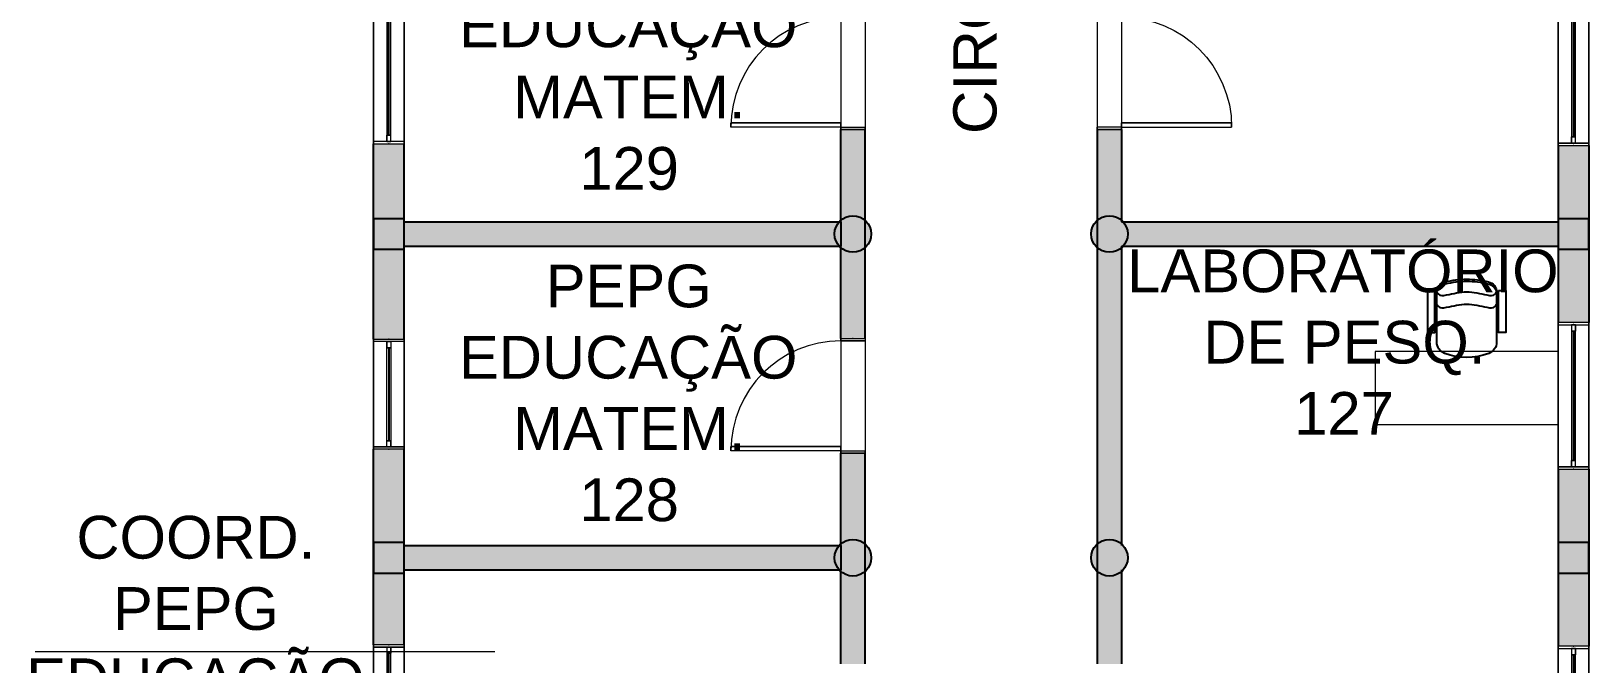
# Model space of a CAD drawing. Header units: metres. Extents: x 512 to 829, y -209 to 245.
# Drawn here: x 681.45 to 694.2, y -86.89 to -81.71 of the extents above; entities that cross this region are included whole.
import ezdxf

# ---------------------------------------------------------------- set-up
doc = ezdxf.new("R2010")
doc.units = ezdxf.units.M
doc.header["$LTSCALE"] = 0.508
doc.set_wipeout_variables(frame=1)
doc.header["$PDSIZE"] = -2
for name, color, linetype, lineweight in [('AMB-NOVOS', 10, 'Continuous', 15), ('None', 7, 'Continuous', 5), ('NãoImprimir', 7, 'Continuous', 5), ('Peitoris', 2, 'Continuous', 5), ('Telhado-Princ', 7, 'Continuous', 5), ('TEXTO', 7, 'Continuous', 15)]:
    doc.layers.add(name, color=color, linetype=linetype, lineweight=lineweight)
doc.layers.add('ARQ-MOB', color=250, linetype='Continuous')
doc.layers.add('ARQ-MOB-CAD', color=250, linetype='Continuous')
doc.styles.add('Arial', font='arial.ttf')

# ---------------------------------------------------------------- blocks, each defined once
blk = doc.blocks.new('Grupo-6437')
at = {"layer": 'None', "color": 7, "linetype": 'Continuous', "lineweight": 5}
for p, q in [((-0.47, 0.1), (-0.47, -0.1)), ((0.47, 0.1), (0.47, -0.1))]:
    blk.add_line(p, q, dxfattribs=at)
blk = doc.blocks.new('Grupo-6438')
at = {"layer": 'None', "color": 7, "linetype": 'Continuous', "lineweight": 5}
for points in [[(-0.47, 0.1), (-0.45, 0.1), (-0.45, -0.1), (-0.47, -0.1)], [(0.45, 0.1), (0.47, 0.1), (0.47, -0.1), (0.45, -0.1)]]:
    blk.add_lwpolyline(points, close=True, dxfattribs=at)
blk = doc.blocks.new('Grupo-6439')
at = {"layer": 'None', "color": 7, "linetype": 'Continuous', "lineweight": 5}
for p, q in [((-0.47, 0.1), (-0.45, 0.1)), ((-0.45, 0.1), (-0.45, -0.1)), ((0.47, 0.1), (0.45, 0.1)), ((0.45, 0.1), (0.45, -0.1)), ((-0.47, -0.1), (-0.45, -0.1)), ((0.47, -0.1), (0.45, -0.1))]:
    blk.add_line(p, q, dxfattribs=at)
at = {"layer": 'None', "color": 7}
for name in ['Grupo-6437', 'Grupo-6438']:
    blk.add_blockref(name, (0, 0), dxfattribs=at)
blk = doc.blocks.new('Grupo-6440')
at = {"layer": 'None', "color": 7, "linetype": 'Continuous', "lineweight": 5}
blk.add_arc((-0.45, 0.1), 0.9, 0, 90, dxfattribs=at)
blk = doc.blocks.new('Grupo-6441')
at = {"layer": 'None', "color": 7, "linetype": 'Continuous', "lineweight": 5}
blk.add_lwpolyline([(-0.45, 0.1), (-0.45, 1), (-0.415, 1), (-0.415, 0.1)], close=True, dxfattribs=at)
blk = doc.blocks.new('Grupo-6442')
at = {"layer": 'None', "color": 7, "linetype": 'Continuous', "lineweight": 5}
for p, q in [((-0.45, 0.1), (-0.45, 1)), ((-0.45, 1), (-0.415, 1)), ((-0.415, 0.1), (-0.415, 1)), ((-0.45, 0.1), (-0.415, 0.1))]:
    blk.add_line(p, q, dxfattribs=at)
at = {"layer": 'None', "color": 7}
blk.add_blockref('Grupo-6441', (0, 0), dxfattribs=at)
blk = doc.blocks.new('Grupo-6443')
at = {"layer": 'Peitoris', "color": 7}
blk.add_blockref('Grupo-6442', (0, 0), dxfattribs=at)
blk = doc.blocks.new('Grupo-6444')
at = {"layer": 'None', "color": 7, "linetype": 'Continuous', "lineweight": 5}
for p, q in [((0.47, 0.1), (-0.47, 0.1)), ((0.47, -0.1), (-0.47, -0.1))]:
    blk.add_line(p, q, dxfattribs=at)
blk = doc.blocks.new('Door (2D)-252')
at = {"layer": 'NãoImprimir', "color": 7, "linetype": 'Continuous', "lineweight": 5}
for p in [(-0.47, 0), (0.47, 0)]:
    blk.add_point(p, dxfattribs=at)
at = {"layer": 'None', "color": 7}
for name in ['Grupo-6443', 'Grupo-6439']:
    blk.add_blockref(name, (0, 0), dxfattribs=at)
at = {"layer": 'Peitoris', "color": 7}
blk.add_blockref('Grupo-6440', (0, 0), dxfattribs=at)
at = {"layer": 'Telhado-Princ', "color": 7}
blk.add_blockref('Grupo-6444', (0, 0), dxfattribs=at)
blk = doc.blocks.new('Grupo-6445')
at = {"layer": 'None', "color": 7, "linetype": 'Continuous', "lineweight": 5}
for p, q in [((-0.47, 0.1), (-0.47, -0.1)), ((0.47, 0.1), (0.47, -0.1))]:
    blk.add_line(p, q, dxfattribs=at)
blk = doc.blocks.new('Grupo-6446')
at = {"layer": 'None', "color": 7, "linetype": 'Continuous', "lineweight": 5}
for points in [[(-0.47, 0.1), (-0.45, 0.1), (-0.45, -0.1), (-0.47, -0.1)], [(0.45, 0.1), (0.47, 0.1), (0.47, -0.1), (0.45, -0.1)]]:
    blk.add_lwpolyline(points, close=True, dxfattribs=at)
blk = doc.blocks.new('Grupo-6447')
at = {"layer": 'None', "color": 7, "linetype": 'Continuous', "lineweight": 5}
for p, q in [((-0.47, 0.1), (-0.45, 0.1)), ((-0.45, 0.1), (-0.45, -0.1)), ((0.47, 0.1), (0.45, 0.1)), ((0.45, 0.1), (0.45, -0.1)), ((-0.47, -0.1), (-0.45, -0.1)), ((0.47, -0.1), (0.45, -0.1))]:
    blk.add_line(p, q, dxfattribs=at)
at = {"layer": 'None', "color": 7}
for name in ['Grupo-6445', 'Grupo-6446']:
    blk.add_blockref(name, (0, 0), dxfattribs=at)
blk = doc.blocks.new('Grupo-6448')
at = {"layer": 'None', "color": 7, "linetype": 'Continuous', "lineweight": 5}
blk.add_arc((-0.45, 0.1), 0.9, 0, 90, dxfattribs=at)
blk = doc.blocks.new('Grupo-6449')
at = {"layer": 'None', "color": 7, "linetype": 'Continuous', "lineweight": 5}
blk.add_lwpolyline([(-0.45, 0.1), (-0.45, 1), (-0.415, 1), (-0.415, 0.1)], close=True, dxfattribs=at)
blk = doc.blocks.new('Grupo-6450')
at = {"layer": 'None', "color": 7, "linetype": 'Continuous', "lineweight": 5}
for p, q in [((-0.45, 0.1), (-0.45, 1)), ((-0.45, 1), (-0.415, 1)), ((-0.415, 0.1), (-0.415, 1)), ((-0.45, 0.1), (-0.415, 0.1))]:
    blk.add_line(p, q, dxfattribs=at)
at = {"layer": 'None', "color": 7}
blk.add_blockref('Grupo-6449', (0, 0), dxfattribs=at)
blk = doc.blocks.new('Grupo-6451')
at = {"layer": 'Peitoris', "color": 7}
blk.add_blockref('Grupo-6450', (0, 0), dxfattribs=at)
blk = doc.blocks.new('Grupo-6452')
at = {"layer": 'None', "color": 7, "linetype": 'Continuous', "lineweight": 5}
for p, q in [((0.47, 0.1), (-0.47, 0.1)), ((0.47, -0.1), (-0.47, -0.1))]:
    blk.add_line(p, q, dxfattribs=at)
blk = doc.blocks.new('Door (2D)-253')
at = {"layer": 'NãoImprimir', "color": 7, "linetype": 'Continuous', "lineweight": 5}
for p in [(-0.47, 0), (0.47, 0)]:
    blk.add_point(p, dxfattribs=at)
at = {"layer": 'None', "color": 7}
for name in ['Grupo-6451', 'Grupo-6447']:
    blk.add_blockref(name, (0, 0), dxfattribs=at)
at = {"layer": 'Peitoris', "color": 7}
blk.add_blockref('Grupo-6448', (0, 0), dxfattribs=at)
at = {"layer": 'Telhado-Princ', "color": 7}
blk.add_blockref('Grupo-6452', (0, 0), dxfattribs=at)
blk = doc.blocks.new('Grupo-6501')
at = {"layer": 'None', "color": 7, "linetype": 'Continuous', "lineweight": 5}
for p, q in [((-0.47, 0.1), (-0.47, -0.1)), ((0.47, 0.1), (0.47, -0.1))]:
    blk.add_line(p, q, dxfattribs=at)
blk = doc.blocks.new('Grupo-6502')
at = {"layer": 'None', "color": 7, "linetype": 'Continuous', "lineweight": 5}
for points in [[(-0.47, 0.1), (-0.45, 0.1), (-0.45, -0.1), (-0.47, -0.1)], [(0.45, 0.1), (0.47, 0.1), (0.47, -0.1), (0.45, -0.1)]]:
    blk.add_lwpolyline(points, close=True, dxfattribs=at)
blk = doc.blocks.new('Grupo-6503')
at = {"layer": 'None', "color": 7, "linetype": 'Continuous', "lineweight": 5}
for p, q in [((-0.47, 0.1), (-0.45, 0.1)), ((-0.45, 0.1), (-0.45, -0.1)), ((0.47, 0.1), (0.45, 0.1)), ((0.45, 0.1), (0.45, -0.1)), ((-0.47, -0.1), (-0.45, -0.1)), ((0.47, -0.1), (0.45, -0.1))]:
    blk.add_line(p, q, dxfattribs=at)
at = {"layer": 'None', "color": 7}
for name in ['Grupo-6501', 'Grupo-6502']:
    blk.add_blockref(name, (0, 0), dxfattribs=at)
blk = doc.blocks.new('Grupo-6504')
at = {"layer": 'None', "color": 7, "linetype": 'Continuous', "lineweight": 5}
blk.add_arc((-0.45, 0.1), 0.9, 0, 90, dxfattribs=at)
blk = doc.blocks.new('Grupo-6505')
at = {"layer": 'None', "color": 7, "linetype": 'Continuous', "lineweight": 5}
blk.add_lwpolyline([(-0.45, 0.1), (-0.45, 1), (-0.415, 1), (-0.415, 0.1)], close=True, dxfattribs=at)
blk = doc.blocks.new('Grupo-6506')
at = {"layer": 'None', "color": 7, "linetype": 'Continuous', "lineweight": 5}
for p, q in [((-0.45, 0.1), (-0.45, 1)), ((-0.45, 1), (-0.415, 1)), ((-0.415, 0.1), (-0.415, 1)), ((-0.45, 0.1), (-0.415, 0.1))]:
    blk.add_line(p, q, dxfattribs=at)
at = {"layer": 'None', "color": 7}
blk.add_blockref('Grupo-6505', (0, 0), dxfattribs=at)
blk = doc.blocks.new('Grupo-6507')
at = {"layer": 'Peitoris', "color": 7}
blk.add_blockref('Grupo-6506', (0, 0), dxfattribs=at)
blk = doc.blocks.new('Grupo-6508')
at = {"layer": 'None', "color": 7, "linetype": 'Continuous', "lineweight": 5}
for p, q in [((0.47, 0.1), (-0.47, 0.1)), ((0.47, -0.1), (-0.47, -0.1))]:
    blk.add_line(p, q, dxfattribs=at)
blk = doc.blocks.new('Door (2D)-260')
at = {"layer": 'NãoImprimir', "color": 7, "linetype": 'Continuous', "lineweight": 5}
for p in [(-0.47, 0), (0.47, 0)]:
    blk.add_point(p, dxfattribs=at)
at = {"layer": 'None', "color": 7}
for name in ['Grupo-6507', 'Grupo-6503']:
    blk.add_blockref(name, (0, 0), dxfattribs=at)
at = {"layer": 'Peitoris', "color": 7}
blk.add_blockref('Grupo-6504', (0, 0), dxfattribs=at)
at = {"layer": 'Telhado-Princ', "color": 7}
blk.add_blockref('Grupo-6508', (0, 0), dxfattribs=at)
blk = doc.blocks.new('Grupo-6621')
at = {"layer": 'None', "color": 7, "linetype": 'Continuous', "lineweight": 5}
for points in [[(-0.6, 0.125), (-0.58095, 0.125), (-0.58095, -0.125), (-0.6, -0.125)], [(0.58095, 0.125), (0.6, 0.125), (0.6, -0.125), (0.58095, -0.125)]]:
    blk.add_lwpolyline(points, close=True, dxfattribs=at)
blk = doc.blocks.new('Grupo-6622')
at = {"layer": 'None', "color": 7, "linetype": 'Continuous', "lineweight": 5}
for p, q in [((-0.6, 0.125), (-0.58095, 0.125)), ((-0.58095, 0.125), (-0.58095, -0.125)), ((0.6, 0.125), (0.58095, 0.125)), ((0.58095, 0.125), (0.58095, -0.125)), ((-0.6, -0.125), (-0.58095, -0.125)), ((0.6, -0.125), (0.58095, -0.125))]:
    blk.add_line(p, q, dxfattribs=at)
at = {"layer": 'None', "color": 7}
blk.add_blockref('Grupo-6621', (0, 0), dxfattribs=at)
blk = doc.blocks.new('Grupo-6623')
at = {"layer": 'None', "color": 7, "linetype": 'Continuous', "lineweight": 5}
for p, q in [((-0.581, 0.017), (-0.581, -0.017)), ((0.581, 0.017), (0.581, -0.017))]:
    blk.add_line(p, q, dxfattribs=at)
blk = doc.blocks.new('Grupo-6624')
at = {"layer": 'None', "color": 7, "linetype": 'Continuous', "lineweight": 5}
for points in [[(-0.581, 0.017), (-0.53, 0.017), (-0.53, -0.017), (-0.581, -0.017)], [(0.53, 0.017), (0.581, 0.017), (0.581, -0.017), (0.53, -0.017)]]:
    blk.add_lwpolyline(points, close=True, dxfattribs=at)
blk = doc.blocks.new('Grupo-6625')
at = {"layer": 'None', "color": 7, "linetype": 'Continuous', "lineweight": 5}
for p, q in [((-0.581, 0.017), (-0.53, 0.017)), ((-0.53, 0.017), (-0.53, -0.017)), ((0.581, 0.017), (0.53, 0.017)), ((0.53, 0.017), (0.53, -0.017)), ((-0.581, -0.017), (-0.53, -0.017)), ((0.581, -0.017), (0.53, -0.017))]:
    blk.add_line(p, q, dxfattribs=at)
blk.add_lwpolyline([(-0.53, 0.017), (0.53, 0.017), (0.53, -0.017), (-0.53, -0.017)], close=True, dxfattribs=at)
at = {"layer": 'None', "color": 7}
for name in ['Grupo-6623', 'Grupo-6624']:
    blk.add_blockref(name, (0, 0), dxfattribs=at)
blk = doc.blocks.new('Grupo-6627')
at = {"layer": 'None', "color": 7, "linetype": 'Continuous', "lineweight": 25}
for p, q in [((-0.53015, 0.000635), (0.53015, 0.000635)), ((-0.53015, -0.000635), (0.53015, -0.000635))]:
    blk.add_line(p, q, dxfattribs=at)
blk = doc.blocks.new('Grupo-6628')
at = {"layer": 'None', "color": 7, "linetype": 'Continuous', "lineweight": 20}
for p, q in [((0.6, 0.125), (-0.6, 0.125)), ((0.6, -0.125), (-0.6, -0.125))]:
    blk.add_line(p, q, dxfattribs=at)
blk = doc.blocks.new('Window (2D)-518')
at = {"color": 7, "linetype": 'Continuous', "lineweight": 5}
blk.add_wipeout([(-0.6, 0.125), (0.6, 0.125), (0.6, -0.125), (-0.6, -0.125)], dxfattribs=at).dxf.layer = 'None'
at = {"layer": 'None', "color": 7, "linetype": 'Continuous', "lineweight": 5}
for p, q in [((-0.6, 0.125), (0.6, 0.125)), ((-0.6, -0.125), (0.6, -0.125))]:
    blk.add_line(p, q, dxfattribs=at)
at = {"layer": 'NãoImprimir', "linetype": 'Continuous'}
for p in [(-0.6, 0), (0.6, 0)]:
    blk.add_point(p, dxfattribs=at)
at = {"layer": 'None', "color": 7}
blk.add_blockref('Grupo-6622', (0, 0), dxfattribs=at)
at = {"layer": 'Peitoris'}
for name in ['Grupo-6625', 'Grupo-6627']:
    blk.add_blockref(name, (0, 0), dxfattribs=at)
at = {"layer": 'Telhado-Princ'}
blk.add_blockref('Grupo-6628', (0, 0), dxfattribs=at)
blk = doc.blocks.new('Grupo-6629')
at = {"layer": 'None', "color": 7, "linetype": 'Continuous', "lineweight": 5}
for points in [[(-0.6, 0.125), (-0.58095, 0.125), (-0.58095, -0.125), (-0.6, -0.125)], [(0.58095, 0.125), (0.6, 0.125), (0.6, -0.125), (0.58095, -0.125)]]:
    blk.add_lwpolyline(points, close=True, dxfattribs=at)
blk = doc.blocks.new('Grupo-6630')
at = {"layer": 'None', "color": 7, "linetype": 'Continuous', "lineweight": 5}
for p, q in [((-0.6, 0.125), (-0.58095, 0.125)), ((-0.58095, 0.125), (-0.58095, -0.125)), ((0.6, 0.125), (0.58095, 0.125)), ((0.58095, 0.125), (0.58095, -0.125)), ((-0.6, -0.125), (-0.58095, -0.125)), ((0.6, -0.125), (0.58095, -0.125))]:
    blk.add_line(p, q, dxfattribs=at)
at = {"layer": 'None', "color": 7}
blk.add_blockref('Grupo-6629', (0, 0), dxfattribs=at)
blk = doc.blocks.new('Grupo-6631')
at = {"layer": 'None', "color": 7, "linetype": 'Continuous', "lineweight": 5}
for p, q in [((-0.581, 0.017), (-0.581, -0.017)), ((0.581, 0.017), (0.581, -0.017))]:
    blk.add_line(p, q, dxfattribs=at)
blk = doc.blocks.new('Grupo-6632')
at = {"layer": 'None', "color": 7, "linetype": 'Continuous', "lineweight": 5}
for points in [[(-0.581, 0.017), (-0.53, 0.017), (-0.53, -0.017), (-0.581, -0.017)], [(0.53, 0.017), (0.581, 0.017), (0.581, -0.017), (0.53, -0.017)]]:
    blk.add_lwpolyline(points, close=True, dxfattribs=at)
blk = doc.blocks.new('Grupo-6633')
at = {"layer": 'None', "color": 7, "linetype": 'Continuous', "lineweight": 5}
for p, q in [((-0.581, 0.017), (-0.53, 0.017)), ((-0.53, 0.017), (-0.53, -0.017)), ((0.581, 0.017), (0.53, 0.017)), ((0.53, 0.017), (0.53, -0.017)), ((-0.581, -0.017), (-0.53, -0.017)), ((0.581, -0.017), (0.53, -0.017))]:
    blk.add_line(p, q, dxfattribs=at)
blk.add_lwpolyline([(-0.53, 0.017), (0.53, 0.017), (0.53, -0.017), (-0.53, -0.017)], close=True, dxfattribs=at)
at = {"layer": 'None', "color": 7}
for name in ['Grupo-6631', 'Grupo-6632']:
    blk.add_blockref(name, (0, 0), dxfattribs=at)
blk = doc.blocks.new('Grupo-6635')
at = {"layer": 'None', "color": 7, "linetype": 'Continuous', "lineweight": 25}
for p, q in [((-0.53015, 0.000635), (0.53015, 0.000635)), ((-0.53015, -0.000635), (0.53015, -0.000635))]:
    blk.add_line(p, q, dxfattribs=at)
blk = doc.blocks.new('Grupo-6636')
at = {"layer": 'None', "color": 7, "linetype": 'Continuous', "lineweight": 20}
for p, q in [((0.6, 0.125), (-0.6, 0.125)), ((0.6, -0.125), (-0.6, -0.125))]:
    blk.add_line(p, q, dxfattribs=at)
blk = doc.blocks.new('Window (2D)-519')
at = {"color": 7, "linetype": 'Continuous', "lineweight": 5}
blk.add_wipeout([(-0.6, 0.125), (0.6, 0.125), (0.6, -0.125), (-0.6, -0.125)], dxfattribs=at).dxf.layer = 'None'
at = {"layer": 'None', "color": 7, "linetype": 'Continuous', "lineweight": 5}
for p, q in [((-0.6, 0.125), (0.6, 0.125)), ((-0.6, -0.125), (0.6, -0.125))]:
    blk.add_line(p, q, dxfattribs=at)
at = {"layer": 'NãoImprimir', "linetype": 'Continuous'}
for p in [(-0.6, 0), (0.6, 0)]:
    blk.add_point(p, dxfattribs=at)
at = {"layer": 'None', "color": 7}
blk.add_blockref('Grupo-6630', (0, 0), dxfattribs=at)
at = {"layer": 'Peitoris'}
for name in ['Grupo-6633', 'Grupo-6635']:
    blk.add_blockref(name, (0, 0), dxfattribs=at)
at = {"layer": 'Telhado-Princ'}
blk.add_blockref('Grupo-6636', (0, 0), dxfattribs=at)
blk = doc.blocks.new('Grupo-6661')
at = {"layer": 'None', "color": 7, "linetype": 'Continuous', "lineweight": 5}
for points in [[(-0.45, 0.125), (-0.43095, 0.125), (-0.43095, -0.125), (-0.45, -0.125)], [(0.43095, 0.125), (0.45, 0.125), (0.45, -0.125), (0.43095, -0.125)]]:
    blk.add_lwpolyline(points, close=True, dxfattribs=at)
blk = doc.blocks.new('Grupo-6662')
at = {"layer": 'None', "color": 7, "linetype": 'Continuous', "lineweight": 5}
for p, q in [((-0.45, 0.125), (-0.43095, 0.125)), ((-0.43095, 0.125), (-0.43095, -0.125)), ((0.45, 0.125), (0.43095, 0.125)), ((0.43095, 0.125), (0.43095, -0.125)), ((-0.45, -0.125), (-0.43095, -0.125)), ((0.45, -0.125), (0.43095, -0.125))]:
    blk.add_line(p, q, dxfattribs=at)
at = {"layer": 'None', "color": 7}
blk.add_blockref('Grupo-6661', (0, 0), dxfattribs=at)
blk = doc.blocks.new('Grupo-6663')
at = {"layer": 'None', "color": 7, "linetype": 'Continuous', "lineweight": 5}
for p, q in [((-0.431, 0.017), (-0.431, -0.017)), ((0.431, 0.017), (0.431, -0.017))]:
    blk.add_line(p, q, dxfattribs=at)
blk = doc.blocks.new('Grupo-6664')
at = {"layer": 'None', "color": 7, "linetype": 'Continuous', "lineweight": 5}
for points in [[(-0.431, 0.017), (-0.38, 0.017), (-0.38, -0.017), (-0.431, -0.017)], [(0.38, 0.017), (0.431, 0.017), (0.431, -0.017), (0.38, -0.017)]]:
    blk.add_lwpolyline(points, close=True, dxfattribs=at)
blk = doc.blocks.new('Grupo-6665')
at = {"layer": 'None', "color": 7, "linetype": 'Continuous', "lineweight": 5}
for p, q in [((-0.431, 0.017), (-0.38, 0.017)), ((-0.38, 0.017), (-0.38, -0.017)), ((0.431, 0.017), (0.38, 0.017)), ((0.38, 0.017), (0.38, -0.017)), ((-0.431, -0.017), (-0.38, -0.017)), ((0.431, -0.017), (0.38, -0.017))]:
    blk.add_line(p, q, dxfattribs=at)
blk.add_lwpolyline([(-0.38, 0.017), (0.38, 0.017), (0.38, -0.017), (-0.38, -0.017)], close=True, dxfattribs=at)
at = {"layer": 'None', "color": 7}
for name in ['Grupo-6663', 'Grupo-6664']:
    blk.add_blockref(name, (0, 0), dxfattribs=at)
blk = doc.blocks.new('Grupo-6667')
at = {"layer": 'None', "color": 7, "linetype": 'Continuous', "lineweight": 25}
for p, q in [((-0.38015, 0.000635), (0.38015, 0.000635)), ((-0.38015, -0.000635), (0.38015, -0.000635))]:
    blk.add_line(p, q, dxfattribs=at)
blk = doc.blocks.new('Grupo-6668')
at = {"layer": 'None', "color": 7, "linetype": 'Continuous', "lineweight": 20}
for p, q in [((0.45, 0.125), (-0.45, 0.125)), ((0.45, -0.125), (-0.45, -0.125))]:
    blk.add_line(p, q, dxfattribs=at)
blk = doc.blocks.new('Window (2D)-523')
at = {"color": 7, "linetype": 'Continuous', "lineweight": 5}
blk.add_wipeout([(-0.45, 0.125), (0.45, 0.125), (0.45, -0.125), (-0.45, -0.125)], dxfattribs=at).dxf.layer = 'None'
at = {"layer": 'None', "color": 7, "linetype": 'Continuous', "lineweight": 5}
for p, q in [((-0.45, 0.125), (0.45, 0.125)), ((-0.45, -0.125), (0.45, -0.125))]:
    blk.add_line(p, q, dxfattribs=at)
at = {"layer": 'NãoImprimir', "linetype": 'Continuous'}
for p in [(-0.45, 0), (0.45, 0)]:
    blk.add_point(p, dxfattribs=at)
at = {"layer": 'None', "color": 7}
blk.add_blockref('Grupo-6662', (0, 0), dxfattribs=at)
at = {"layer": 'Peitoris'}
for name in ['Grupo-6665', 'Grupo-6667']:
    blk.add_blockref(name, (0, 0), dxfattribs=at)
at = {"layer": 'Telhado-Princ'}
blk.add_blockref('Grupo-6668', (0, 0), dxfattribs=at)
blk = doc.blocks.new('Grupo-6701')
at = {"layer": 'None', "color": 7, "linetype": 'Continuous', "lineweight": 5}
for points in [[(-0.6, 0.125), (-0.58095, 0.125), (-0.58095, -0.125), (-0.6, -0.125)], [(0.58095, 0.125), (0.6, 0.125), (0.6, -0.125), (0.58095, -0.125)]]:
    blk.add_lwpolyline(points, close=True, dxfattribs=at)
blk = doc.blocks.new('Grupo-6702')
at = {"layer": 'None', "color": 7, "linetype": 'Continuous', "lineweight": 5}
for p, q in [((-0.6, 0.125), (-0.58095, 0.125)), ((-0.58095, 0.125), (-0.58095, -0.125)), ((0.6, 0.125), (0.58095, 0.125)), ((0.58095, 0.125), (0.58095, -0.125)), ((-0.6, -0.125), (-0.58095, -0.125)), ((0.6, -0.125), (0.58095, -0.125))]:
    blk.add_line(p, q, dxfattribs=at)
at = {"layer": 'None', "color": 7}
blk.add_blockref('Grupo-6701', (0, 0), dxfattribs=at)
blk = doc.blocks.new('Grupo-6703')
at = {"layer": 'None', "color": 7, "linetype": 'Continuous', "lineweight": 5}
for p, q in [((-0.581, 0.017), (-0.581, -0.017)), ((0.581, 0.017), (0.581, -0.017))]:
    blk.add_line(p, q, dxfattribs=at)
blk = doc.blocks.new('Grupo-6704')
at = {"layer": 'None', "color": 7, "linetype": 'Continuous', "lineweight": 5}
for points in [[(-0.581, 0.017), (-0.53, 0.017), (-0.53, -0.017), (-0.581, -0.017)], [(0.53, 0.017), (0.581, 0.017), (0.581, -0.017), (0.53, -0.017)]]:
    blk.add_lwpolyline(points, close=True, dxfattribs=at)
blk = doc.blocks.new('Grupo-6705')
at = {"layer": 'None', "color": 7, "linetype": 'Continuous', "lineweight": 5}
for p, q in [((-0.581, 0.017), (-0.53, 0.017)), ((-0.53, 0.017), (-0.53, -0.017)), ((0.581, 0.017), (0.53, 0.017)), ((0.53, 0.017), (0.53, -0.017)), ((-0.581, -0.017), (-0.53, -0.017)), ((0.581, -0.017), (0.53, -0.017))]:
    blk.add_line(p, q, dxfattribs=at)
blk.add_lwpolyline([(-0.53, 0.017), (0.53, 0.017), (0.53, -0.017), (-0.53, -0.017)], close=True, dxfattribs=at)
at = {"layer": 'None', "color": 7}
for name in ['Grupo-6703', 'Grupo-6704']:
    blk.add_blockref(name, (0, 0), dxfattribs=at)
blk = doc.blocks.new('Grupo-6707')
at = {"layer": 'None', "color": 7, "linetype": 'Continuous', "lineweight": 25}
for p, q in [((-0.53015, 0.000635), (0.53015, 0.000635)), ((-0.53015, -0.000635), (0.53015, -0.000635))]:
    blk.add_line(p, q, dxfattribs=at)
blk = doc.blocks.new('Grupo-6708')
at = {"layer": 'None', "color": 7, "linetype": 'Continuous', "lineweight": 20}
for p, q in [((0.6, 0.125), (-0.6, 0.125)), ((0.6, -0.125), (-0.6, -0.125))]:
    blk.add_line(p, q, dxfattribs=at)
blk = doc.blocks.new('Window (2D)-527')
at = {"color": 7, "linetype": 'Continuous', "lineweight": 5}
blk.add_wipeout([(-0.6, 0.125), (0.6, 0.125), (0.6, -0.125), (-0.6, -0.125)], dxfattribs=at).dxf.layer = 'None'
at = {"layer": 'None', "color": 7, "linetype": 'Continuous', "lineweight": 5}
for p, q in [((-0.6, 0.125), (0.6, 0.125)), ((-0.6, -0.125), (0.6, -0.125))]:
    blk.add_line(p, q, dxfattribs=at)
at = {"layer": 'NãoImprimir', "linetype": 'Continuous'}
for p in [(-0.6, 0), (0.6, 0)]:
    blk.add_point(p, dxfattribs=at)
at = {"layer": 'None', "color": 7}
blk.add_blockref('Grupo-6702', (0, 0), dxfattribs=at)
at = {"layer": 'Peitoris'}
for name in ['Grupo-6705', 'Grupo-6707']:
    blk.add_blockref(name, (0, 0), dxfattribs=at)
at = {"layer": 'Telhado-Princ'}
blk.add_blockref('Grupo-6708', (0, 0), dxfattribs=at)
blk = doc.blocks.new('Grupo-6709')
at = {"layer": 'None', "color": 7, "linetype": 'Continuous', "lineweight": 5}
for points in [[(-0.6, 0.125), (-0.58095, 0.125), (-0.58095, -0.125), (-0.6, -0.125)], [(0.58095, 0.125), (0.6, 0.125), (0.6, -0.125), (0.58095, -0.125)]]:
    blk.add_lwpolyline(points, close=True, dxfattribs=at)
blk = doc.blocks.new('Grupo-6710')
at = {"layer": 'None', "color": 7, "linetype": 'Continuous', "lineweight": 5}
for p, q in [((-0.6, 0.125), (-0.58095, 0.125)), ((-0.58095, 0.125), (-0.58095, -0.125)), ((0.6, 0.125), (0.58095, 0.125)), ((0.58095, 0.125), (0.58095, -0.125)), ((-0.6, -0.125), (-0.58095, -0.125)), ((0.6, -0.125), (0.58095, -0.125))]:
    blk.add_line(p, q, dxfattribs=at)
at = {"layer": 'None', "color": 7}
blk.add_blockref('Grupo-6709', (0, 0), dxfattribs=at)
blk = doc.blocks.new('Grupo-6711')
at = {"layer": 'None', "color": 7, "linetype": 'Continuous', "lineweight": 5}
for p, q in [((-0.581, 0.017), (-0.581, -0.017)), ((0.581, 0.017), (0.581, -0.017))]:
    blk.add_line(p, q, dxfattribs=at)
blk = doc.blocks.new('Grupo-6712')
at = {"layer": 'None', "color": 7, "linetype": 'Continuous', "lineweight": 5}
for points in [[(-0.581, 0.017), (-0.53, 0.017), (-0.53, -0.017), (-0.581, -0.017)], [(0.53, 0.017), (0.581, 0.017), (0.581, -0.017), (0.53, -0.017)]]:
    blk.add_lwpolyline(points, close=True, dxfattribs=at)
blk = doc.blocks.new('Grupo-6713')
at = {"layer": 'None', "color": 7, "linetype": 'Continuous', "lineweight": 5}
for p, q in [((-0.581, 0.017), (-0.53, 0.017)), ((-0.53, 0.017), (-0.53, -0.017)), ((0.581, 0.017), (0.53, 0.017)), ((0.53, 0.017), (0.53, -0.017)), ((-0.581, -0.017), (-0.53, -0.017)), ((0.581, -0.017), (0.53, -0.017))]:
    blk.add_line(p, q, dxfattribs=at)
blk.add_lwpolyline([(-0.53, 0.017), (0.53, 0.017), (0.53, -0.017), (-0.53, -0.017)], close=True, dxfattribs=at)
at = {"layer": 'None', "color": 7}
for name in ['Grupo-6711', 'Grupo-6712']:
    blk.add_blockref(name, (0, 0), dxfattribs=at)
blk = doc.blocks.new('Grupo-6715')
at = {"layer": 'None', "color": 7, "linetype": 'Continuous', "lineweight": 25}
for p, q in [((-0.53015, 0.000635), (0.53015, 0.000635)), ((-0.53015, -0.000635), (0.53015, -0.000635))]:
    blk.add_line(p, q, dxfattribs=at)
blk = doc.blocks.new('Grupo-6716')
at = {"layer": 'None', "color": 7, "linetype": 'Continuous', "lineweight": 20}
for p, q in [((0.6, 0.125), (-0.6, 0.125)), ((0.6, -0.125), (-0.6, -0.125))]:
    blk.add_line(p, q, dxfattribs=at)
blk = doc.blocks.new('Window (2D)-528')
at = {"color": 7, "linetype": 'Continuous', "lineweight": 5}
blk.add_wipeout([(-0.6, 0.125), (0.6, 0.125), (0.6, -0.125), (-0.6, -0.125)], dxfattribs=at).dxf.layer = 'None'
at = {"layer": 'None', "color": 7, "linetype": 'Continuous', "lineweight": 5}
for p, q in [((-0.6, 0.125), (0.6, 0.125)), ((-0.6, -0.125), (0.6, -0.125))]:
    blk.add_line(p, q, dxfattribs=at)
at = {"layer": 'NãoImprimir', "linetype": 'Continuous'}
for p in [(-0.6, 0), (0.6, 0)]:
    blk.add_point(p, dxfattribs=at)
at = {"layer": 'None', "color": 7}
blk.add_blockref('Grupo-6710', (0, 0), dxfattribs=at)
at = {"layer": 'Peitoris'}
for name in ['Grupo-6713', 'Grupo-6715']:
    blk.add_blockref(name, (0, 0), dxfattribs=at)
at = {"layer": 'Telhado-Princ'}
blk.add_blockref('Grupo-6716', (0, 0), dxfattribs=at)
blk = doc.blocks.new('Grupo-6717')
at = {"layer": 'None', "color": 7, "linetype": 'Continuous', "lineweight": 5}
for points in [[(-0.6, 0.125), (-0.58095, 0.125), (-0.58095, -0.125), (-0.6, -0.125)], [(0.58095, 0.125), (0.6, 0.125), (0.6, -0.125), (0.58095, -0.125)]]:
    blk.add_lwpolyline(points, close=True, dxfattribs=at)
blk = doc.blocks.new('Grupo-6718')
at = {"layer": 'None', "color": 7, "linetype": 'Continuous', "lineweight": 5}
for p, q in [((-0.6, 0.125), (-0.58095, 0.125)), ((-0.58095, 0.125), (-0.58095, -0.125)), ((0.6, 0.125), (0.58095, 0.125)), ((0.58095, 0.125), (0.58095, -0.125)), ((-0.6, -0.125), (-0.58095, -0.125)), ((0.6, -0.125), (0.58095, -0.125))]:
    blk.add_line(p, q, dxfattribs=at)
at = {"layer": 'None', "color": 7}
blk.add_blockref('Grupo-6717', (0, 0), dxfattribs=at)
blk = doc.blocks.new('Grupo-6719')
at = {"layer": 'None', "color": 7, "linetype": 'Continuous', "lineweight": 5}
for p, q in [((-0.581, 0.017), (-0.581, -0.017)), ((0.581, 0.017), (0.581, -0.017))]:
    blk.add_line(p, q, dxfattribs=at)
blk = doc.blocks.new('Grupo-6720')
at = {"layer": 'None', "color": 7, "linetype": 'Continuous', "lineweight": 5}
for points in [[(-0.581, 0.017), (-0.53, 0.017), (-0.53, -0.017), (-0.581, -0.017)], [(0.53, 0.017), (0.581, 0.017), (0.581, -0.017), (0.53, -0.017)]]:
    blk.add_lwpolyline(points, close=True, dxfattribs=at)
blk = doc.blocks.new('Grupo-6721')
at = {"layer": 'None', "color": 7, "linetype": 'Continuous', "lineweight": 5}
for p, q in [((-0.581, 0.017), (-0.53, 0.017)), ((-0.53, 0.017), (-0.53, -0.017)), ((0.581, 0.017), (0.53, 0.017)), ((0.53, 0.017), (0.53, -0.017)), ((-0.581, -0.017), (-0.53, -0.017)), ((0.581, -0.017), (0.53, -0.017))]:
    blk.add_line(p, q, dxfattribs=at)
blk.add_lwpolyline([(-0.53, 0.017), (0.53, 0.017), (0.53, -0.017), (-0.53, -0.017)], close=True, dxfattribs=at)
at = {"layer": 'None', "color": 7}
for name in ['Grupo-6719', 'Grupo-6720']:
    blk.add_blockref(name, (0, 0), dxfattribs=at)
blk = doc.blocks.new('Grupo-6723')
at = {"layer": 'None', "color": 7, "linetype": 'Continuous', "lineweight": 25}
for p, q in [((-0.53015, 0.000635), (0.53015, 0.000635)), ((-0.53015, -0.000635), (0.53015, -0.000635))]:
    blk.add_line(p, q, dxfattribs=at)
blk = doc.blocks.new('Grupo-6724')
at = {"layer": 'None', "color": 7, "linetype": 'Continuous', "lineweight": 20}
for p, q in [((0.6, 0.125), (-0.6, 0.125)), ((0.6, -0.125), (-0.6, -0.125))]:
    blk.add_line(p, q, dxfattribs=at)
blk = doc.blocks.new('Window (2D)-529')
at = {"color": 7, "linetype": 'Continuous', "lineweight": 5}
blk.add_wipeout([(-0.6, 0.125), (0.6, 0.125), (0.6, -0.125), (-0.6, -0.125)], dxfattribs=at).dxf.layer = 'None'
at = {"layer": 'None', "color": 7, "linetype": 'Continuous', "lineweight": 5}
for p, q in [((-0.6, 0.125), (0.6, 0.125)), ((-0.6, -0.125), (0.6, -0.125))]:
    blk.add_line(p, q, dxfattribs=at)
at = {"layer": 'NãoImprimir', "linetype": 'Continuous'}
for p in [(-0.6, 0), (0.6, 0)]:
    blk.add_point(p, dxfattribs=at)
at = {"layer": 'None', "color": 7}
blk.add_blockref('Grupo-6718', (0, 0), dxfattribs=at)
at = {"layer": 'Peitoris'}
for name in ['Grupo-6721', 'Grupo-6723']:
    blk.add_blockref(name, (0, 0), dxfattribs=at)
at = {"layer": 'Telhado-Princ'}
blk.add_blockref('Grupo-6724', (0, 0), dxfattribs=at)
blk = doc.blocks.new('Grupo-6788')
at = {"layer": 'None', "linetype": 'Continuous', "lineweight": 0}
h = blk.add_hatch(color=255, dxfattribs=at)
edge = h.paths.add_edge_path()
edge.add_arc((-21.35, 12.612), 0.15, 0, 360, ccw=False)
h = blk.add_hatch(color=255, dxfattribs=at)
edge = h.paths.add_edge_path()
edge.add_arc((-19.25, 12.612), 0.15, 0, 360, ccw=False)
for points in [[(-25.275, 12.737), (-25.275, 12.487), (-25.025, 12.487), (-25.025, 12.737)], [(-15.575, 12.737), (-15.575, 12.487), (-15.325, 12.487), (-15.325, 12.737)]]:
    blk.add_hatch(color=255, dxfattribs=at).paths.add_polyline_path(points)
at = {"layer": 'None', "color": 7, "linetype": 'Continuous', "lineweight": 25}
for points in [[(-25.275, 12.737), (-25.275, 12.487), (-25.025, 12.487), (-25.025, 12.737)], [(-15.575, 12.737), (-15.575, 12.487), (-15.325, 12.487), (-15.325, 12.737)]]:
    blk.add_lwpolyline(points, close=True, dxfattribs=at)
for centre in [(-21.35, 12.612), (-19.25, 12.612)]:
    blk.add_circle(centre, 0.15, dxfattribs=at)
blk = doc.blocks.new('Grupo-6789')
at = {"layer": 'None', "linetype": 'Continuous', "lineweight": 0}
for points in [[(-25.275, 15.387), (-25.275, 15.137), (-25.025, 15.137), (-25.025, 15.387)], [(-15.575, 15.387), (-15.575, 15.137), (-15.325, 15.137), (-15.325, 15.387)]]:
    blk.add_hatch(color=255, dxfattribs=at).paths.add_polyline_path(points)
h = blk.add_hatch(color=255, dxfattribs=at)
edge = h.paths.add_edge_path()
edge.add_arc((-21.35, 15.262), 0.15, 0, 360, ccw=False)
h = blk.add_hatch(color=255, dxfattribs=at)
edge = h.paths.add_edge_path()
edge.add_arc((-19.25, 15.262), 0.15, 0, 360, ccw=False)
at = {"layer": 'None', "color": 7, "linetype": 'Continuous', "lineweight": 25}
for points in [[(-25.275, 15.387), (-25.275, 15.137), (-25.025, 15.137), (-25.025, 15.387)], [(-15.575, 15.387), (-15.575, 15.137), (-15.325, 15.137), (-15.325, 15.387)]]:
    blk.add_lwpolyline(points, close=True, dxfattribs=at)
for centre in [(-21.35, 15.262), (-19.25, 15.262)]:
    blk.add_circle(centre, 0.15, dxfattribs=at)
blk = doc.blocks.new('Grupo-6793')
at = {"layer": 'None', "color": 7}
for name in ['Grupo-6789', 'Grupo-6788']:
    blk.add_blockref(name, (0, 0), dxfattribs=at)
blk = doc.blocks.new('35S66S7401')
at = {"layer": 'ARQ-MOB-CAD'}
blk.add_lwpolyline([(-0.18, 0.083, 0.181476), (0.18, 0.083, 0.312558), (0.245, 0.176), (0.245, 0.584, 0.34754), (0.178, 0.669, 0.059745), (0, 0.69, 0.059745), (-0.178, 0.669, 0.34754), (-0.245, 0.584), (-0.245, 0.176, 0.312558)], format="xyb", close=True, dxfattribs=at)
for points in [[(0.245, 0.584, 0.272556), (0.174, 0.653, 0.059776), (0, 0.674, 0.059776), (-0.174, 0.653, 0.272556), (-0.245, 0.584, 0.278118)], [(0.245, 0.584, -0.342833), (0.186, 0.557, 0.037263), (0.02, 0.586, 0.049093), (-0.02, 0.586, 0.037263), (-0.186, 0.557, -0.342833), (-0.245, 0.584)], [(0.245, 0.484, -0.342833), (0.186, 0.456, 0.037263), (0.02, 0.485, 0.049093), (-0.02, 0.485, 0.037263), (-0.186, 0.456, -0.342833), (-0.245, 0.484)]]:
    blk.add_lwpolyline(points, format="xyb", dxfattribs=at)
for points in [[(-0.26, 0.599), (-0.32, 0.599), (-0.32, 0.254), (-0.26, 0.254)], [(0.26, 0.599), (0.32, 0.599), (0.32, 0.254), (0.26, 0.254)]]:
    blk.add_lwpolyline(points, close=True, dxfattribs=at)

msp = doc.modelspace()

# ---------------------------------------------------------------- linework, layer by layer
at = {"layer": 'None', "color": 7, "linetype": 'Continuous', "lineweight": 25}
for p, q in [((684.2479, -84.2368), (684.2479, -82.6368)), ((684.4979, -83.275), (684.4979, -82.6368)), ((688.0729, -83.275), (688.0729, -82.52)), ((688.2729, -84.23), (688.2729, -82.52)), ((690.1729, -82.52), (690.1729, -86.8934)), ((690.3729, -82.52), (690.3729, -83.275)), ((693.9479, -82.65), (693.9479, -83.275)), ((694.1979, -82.65), (694.1979, -84.1)), ((684.4979, -83.275), (688.0729, -83.275)), ((688.0729, -83.275), (688.0729, -83.475)), ((690.3729, -83.275), (693.9479, -83.275)), ((684.4979, -83.475), (688.0729, -83.475)), ((684.4979, -84.2368), (684.4979, -83.475)), ((688.0729, -84.23), (688.0729, -83.475)), ((690.3729, -83.475), (690.3729, -85.925)), ((690.3729, -83.475), (693.9479, -83.475)), ((693.9479, -83.475), (693.9479, -84.1)), ((684.2479, -86.7368), (684.2479, -85.1368)), ((684.4979, -85.925), (684.4979, -85.1368)), ((688.0729, -85.925), (688.0729, -85.17)), ((688.2729, -86.8934), (688.2729, -85.17)), ((693.9479, -85.3), (693.9479, -85.925)), ((694.1979, -85.3), (694.1979, -86.75)), ((684.4979, -85.925), (688.0729, -85.925)), ((688.0729, -85.925), (688.0729, -86.125)), ((684.4979, -86.7368), (684.4979, -86.125)), ((684.4979, -86.125), (688.0729, -86.125)), ((688.0729, -86.8934), (688.0729, -86.125)), ((690.3729, -86.125), (690.3729, -86.8934)), ((693.9479, -86.125), (693.9479, -86.75))]:
    msp.add_line(p, q, dxfattribs=at)
at = {"layer": 'None', "color": 250, "linetype": 'Continuous'}
for points in [[(684.4979, -84.2368), (684.2479, -84.2368), (684.4979, -82.6368), (684.2479, -82.6368)], [(688.2729, -84.23), (688.0729, -84.23), (688.2729, -82.52), (688.0729, -82.52)], [(690.1729, -82.52), (690.3729, -82.52), (690.1729, -86.8934), (690.3729, -86.8934)], [(693.9479, -82.65), (694.1979, -82.65), (693.9479, -84.1), (694.1979, -84.1)], [(684.4979, -83.475), (684.4979, -83.275), (688.0729, -83.475), (688.0729, -83.275)], [(690.3729, -83.475), (690.3729, -83.275), (693.9479, -83.475), (693.9479, -83.275)], [(684.4979, -86.7368), (684.2479, -86.7368), (684.4979, -85.1368), (684.2479, -85.1368)], [(688.2729, -86.8934), (688.0729, -86.8934), (688.2729, -85.17), (688.0729, -85.17)], [(693.9479, -85.3), (694.1979, -85.3), (693.9479, -86.75), (694.1979, -86.75)], [(684.4979, -86.125), (684.4979, -85.925), (688.0729, -86.125), (688.0729, -85.925)]]:
    msp.add_solid(points, dxfattribs=at)

# ---------------------------------------------------------------- block references
at = {"layer": 'None', "color": 7, "rotation": 90}
for name, p in [('Door (2D)-252', (688.1729, -82.05)), ('Door (2D)-253', (688.1729, -84.7))]:
    msp.add_blockref(name, p, dxfattribs=at)
at = {"layer": 'None', "color": 7, "xscale": -1, "rotation": 270}
msp.add_blockref('Door (2D)-260', (690.2729, -82.05), dxfattribs=at)
at = {"layer": 'None', "linetype": 'Continuous', "lineweight": 0, "xscale": -1}
msp.add_blockref('35S66S7401', (693.1979, -84.4354), dxfattribs=at)

# ---------------------------------------------------------------- texts
at = {"layer": 'AMB-NOVOS', "linetype": 'Continuous', "lineweight": 0, "char_height": 0.35, "attachment_point": 1}
for s, insert in [('\\pi0.60731;{\\fArial|b0|i0|c0|p34;PEPG \\P\\pi-0.10271;EDUCAÇÃO \\P\\pi0.34123;MATEM.\\P\\pi0.88199;129}', (685.0507, -80.9124)), ('\\pi0.60731;{\\fArial|b0|i0|c0|p34;PEPG \\P\\pi-0.10271;EDUCAÇÃO \\P\\pi0.34123;MATEM.\\P\\pi0.88199;128}', (685.0507, -83.6251)), ('\\pi0.30805;{\\fArial|b0|i0|c0|p34;COORD. \\P\\pi0.60731;PEPG \\P\\pi-0.10271;EDUCAÇÃO \\P\\pi0.34123;MATEM.\\P\\pi0.88247;126}', (681.5076, -85.6821))]:
    msp.add_mtext_dynamic_manual_height_columns(s, width=2.505044, gutter_width=1, heights=[0], dxfattribs=dict(at, insert=insert))
at = {"layer": 'TEXTO', "color": 7, "insert": (688.9947, -80.9368), "char_height": 0.3537, "attachment_point": 2, "rotation": 90, "line_spacing_factor": 0.96736, "style": 'Arial'}
msp.add_mtext('CIRCULAÇÃO', dxfattribs=at)

# ---------------------------------------------------------------- next in the draw order: block references
at = {"layer": 'None', "color": 7, "xscale": -1}
for name, p, rotation in [('Window (2D)-519', (684.3729, -82.0368), 270), ('Window (2D)-527', (694.0729, -82.05), 90), ('Window (2D)-528', (694.0729, -84.7), 90), ('Window (2D)-518', (684.3729, -87.3368), 270), ('Window (2D)-529', (694.0729, -87.35), 90)]:
    msp.add_blockref(name, p, dxfattribs=dict(at, rotation=rotation))
at = {"layer": 'None', "color": 7, "rotation": 270}
msp.add_blockref('Window (2D)-523', (684.3729, -84.6868), dxfattribs=at)

# ---------------------------------------------------------------- next in the draw order: linework, layer by layer
at = {"layer": 'AMB-NOVOS', "linetype": 'Continuous', "lineweight": 0}
msp.add_line((681.4787, -86.7919), (685.2425, -86.7919), dxfattribs=at)
at = {"layer": 'ARQ-MOB', "linetype": 'Continuous', "lineweight": 0}
msp.add_lwpolyline([(692.4479, -84.9354), (693.9479, -84.9354), (693.9479, -84.3354), (692.4479, -84.3354)], close=True, dxfattribs=at)

# ---------------------------------------------------------------- next in the draw order: block references
at = {"layer": 'None', "color": 7}
msp.add_blockref('Grupo-6793', (709.523, -98.6368), dxfattribs=at)

# ---------------------------------------------------------------- next in the draw order: texts
at = {"layer": 'AMB-NOVOS', "linetype": 'Continuous', "lineweight": 0, "insert": (690.8256, -83.5016), "char_height": 0.35, "attachment_point": 1}
msp.add_mtext_dynamic_manual_height_columns('\\pi-0.40673;{\\fArial|b0|i0|c0|p34;LABORATÓRIO \\P\\pi0.21567;DE PESQ.\\P\\pi0.9602;127}', width=2.660747, gutter_width=1, heights=[0], dxfattribs=at)

doc.saveas('drawing.dxf')
